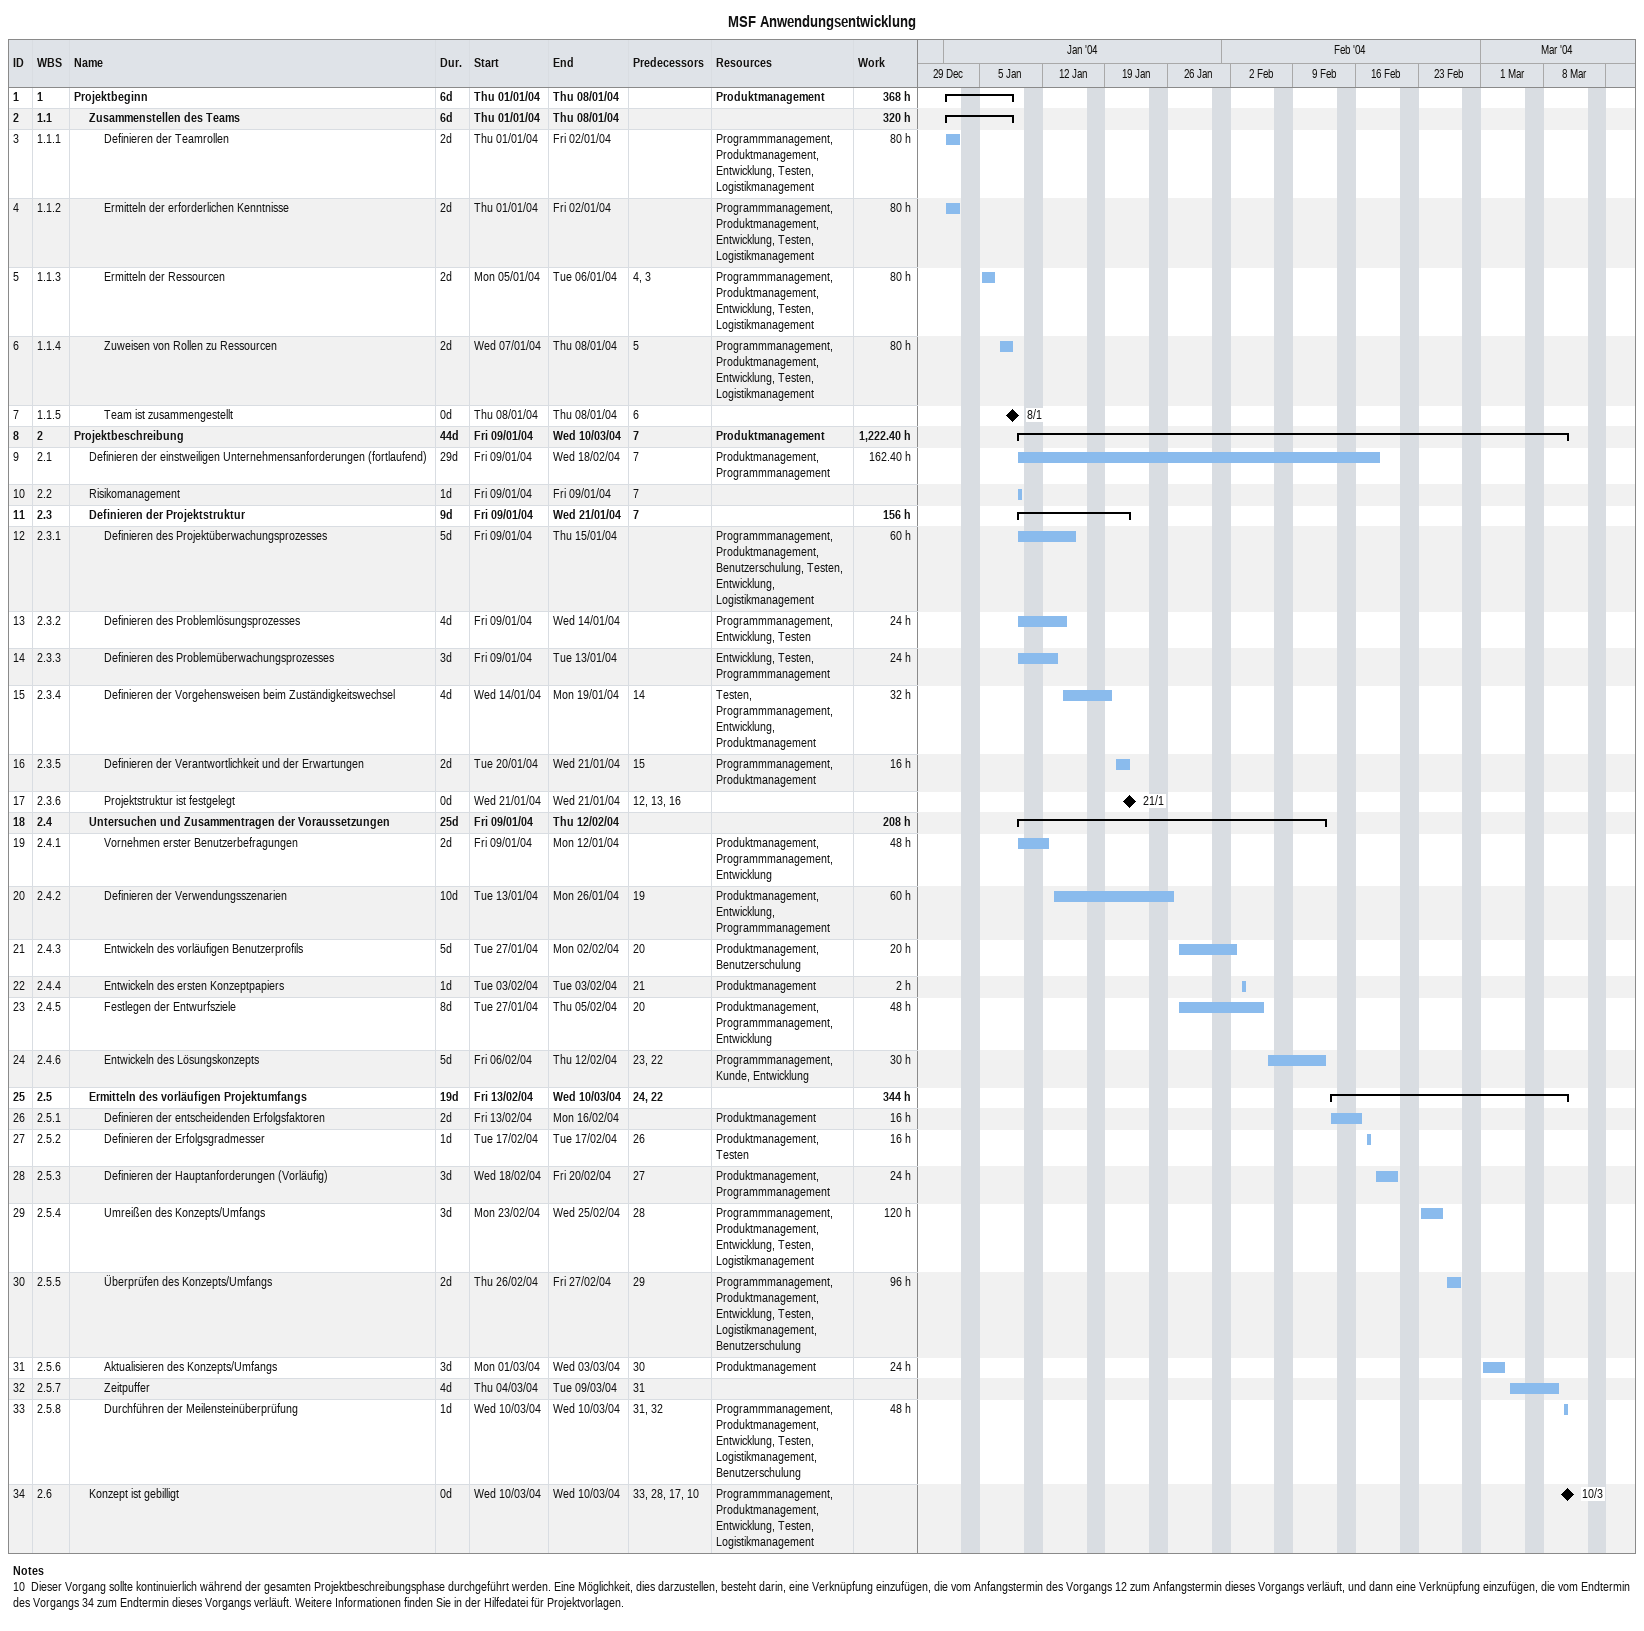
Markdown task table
MSF Anwendungsentwicklung

| ID | WBS | Task | Duration | Start | Finish | Predecessors | Resources | Work (h) |
|---|---|---|---|---|---|---|---|---|
| 1 | 1 | **Projektbeginn** | 6d | 2004-01-01 | 2004-01-08 |  | Produktmanagement | 368 |
| 2 | 1.1 | **Zusammenstellen des Teams** | 6d | 2004-01-01 | 2004-01-08 |  |  | 320 |
| 3 | 1.1.1 | Definieren der Teamrollen | 2d | 2004-01-01 | 2004-01-02 |  | Programmmanagement, Produktmanagement, Entwicklung, Testen, Logistikmanagement | 80 |
| 4 | 1.1.2 | Ermitteln der erforderlichen Kenntnisse | 2d | 2004-01-01 | 2004-01-02 |  | Programmmanagement, Produktmanagement, Entwicklung, Testen, Logistikmanagement | 80 |
| 5 | 1.1.3 | Ermitteln der Ressourcen | 2d | 2004-01-05 | 2004-01-06 | 4, 3 | Programmmanagement, Produktmanagement, Entwicklung, Testen, Logistikmanagement | 80 |
| 6 | 1.1.4 | Zuweisen von Rollen zu Ressourcen | 2d | 2004-01-07 | 2004-01-08 | 5 | Programmmanagement, Produktmanagement, Entwicklung, Testen, Logistikmanagement | 80 |
| 7 | 1.1.5 | Team ist zusammengestellt | 0d | 2004-01-08 | 2004-01-08 | 6 |  |  |
| 8 | 2 | **Projektbeschreibung** | 44d | 2004-01-09 | 2004-03-10 | 7 | Produktmanagement | 1222.40 |
| 9 | 2.1 | Definieren der einstweiligen Unternehmensanforderungen (fortlaufend) | 29d | 2004-01-09 | 2004-02-18 | 7 | Produktmanagement, Programmmanagement | 162.40 |
| 10 | 2.2 | Risikomanagement | 1d | 2004-01-09 | 2004-01-09 | 7 |  |  |
| 11 | 2.3 | **Definieren der Projektstruktur** | 9d | 2004-01-09 | 2004-01-21 | 7 |  | 156 |
| 12 | 2.3.1 | Definieren des Projektüberwachungsprozesses | 5d | 2004-01-09 | 2004-01-15 |  | Programmmanagement, Produktmanagement, Benutzerschulung, Testen, Entwicklung, Logistikmanagement | 60 |
| 13 | 2.3.2 | Definieren des Problemlösungsprozesses | 4d | 2004-01-09 | 2004-01-14 |  | Programmmanagement, Entwicklung, Testen | 24 |
| 14 | 2.3.3 | Definieren des Problemüberwachungsprozesses | 3d | 2004-01-09 | 2004-01-13 |  | Entwicklung, Testen, Programmmanagement | 24 |
| 15 | 2.3.4 | Definieren der Vorgehensweisen beim Zuständigkeitswechsel | 4d | 2004-01-14 | 2004-01-19 | 14 | Testen, Programmmanagement, Entwicklung, Produktmanagement | 32 |
| 16 | 2.3.5 | Definieren der Verantwortlichkeit und der Erwartungen | 2d | 2004-01-20 | 2004-01-21 | 15 | Programmmanagement, Produktmanagement | 16 |
| 17 | 2.3.6 | Projektstruktur ist festgelegt | 0d | 2004-01-21 | 2004-01-21 | 12, 13, 16 |  |  |
| 18 | 2.4 | **Untersuchen und Zusammentragen der Voraussetzungen** | 25d | 2004-01-09 | 2004-02-12 |  |  | 208 |
| 19 | 2.4.1 | Vornehmen erster Benutzerbefragungen | 2d | 2004-01-09 | 2004-01-12 |  | Produktmanagement, Programmmanagement, Entwicklung | 48 |
| 20 | 2.4.2 | Definieren der Verwendungsszenarien | 10d | 2004-01-13 | 2004-01-26 | 19 | Produktmanagement, Entwicklung, Programmmanagement | 60 |
| 21 | 2.4.3 | Entwickeln des vorläufigen Benutzerprofils | 5d | 2004-01-27 | 2004-02-02 | 20 | Produktmanagement, Benutzerschulung | 20 |
| 22 | 2.4.4 | Entwickeln des ersten Konzeptpapiers | 1d | 2004-02-03 | 2004-02-03 | 21 | Produktmanagement | 2 |
| 23 | 2.4.5 | Festlegen der Entwurfsziele | 8d | 2004-01-27 | 2004-02-05 | 20 | Produktmanagement, Programmmanagement, Entwicklung | 48 |
| 24 | 2.4.6 | Entwickeln des Lösungskonzepts | 5d | 2004-02-06 | 2004-02-12 | 23, 22 | Programmmanagement, Kunde, Entwicklung | 30 |
| 25 | 2.5 | **Ermitteln des vorläufigen Projektumfangs** | 19d | 2004-02-13 | 2004-03-10 | 24, 22 |  | 344 |
| 26 | 2.5.1 | Definieren der entscheidenden Erfolgsfaktoren | 2d | 2004-02-13 | 2004-02-16 |  | Produktmanagement | 16 |
| 27 | 2.5.2 | Definieren der Erfolgsgradmesser | 1d | 2004-02-17 | 2004-02-17 | 26 | Produktmanagement, Testen | 16 |
| 28 | 2.5.3 | Definieren der Hauptanforderungen (Vorläufig) | 3d | 2004-02-18 | 2004-02-20 | 27 | Produktmanagement, Programmmanagement | 24 |
| 29 | 2.5.4 | Umreißen des Konzepts/Umfangs | 3d | 2004-02-23 | 2004-02-25 | 28 | Programmmanagement, Produktmanagement, Entwicklung, Testen, Logistikmanagement | 120 |
| 30 | 2.5.5 | Überprüfen des Konzepts/Umfangs | 2d | 2004-02-26 | 2004-02-27 | 29 | Programmmanagement, Produktmanagement, Entwicklung, Testen, Logistikmanagement, Benutzerschulung | 96 |
| 31 | 2.5.6 | Aktualisieren des Konzepts/Umfangs | 3d | 2004-03-01 | 2004-03-03 | 30 | Produktmanagement | 24 |
| 32 | 2.5.7 | Zeitpuffer | 4d | 2004-03-04 | 2004-03-09 | 31 |  |  |
| 33 | 2.5.8 | Durchführen der Meilensteinüberprüfung | 1d | 2004-03-10 | 2004-03-10 | 31, 32 | Programmmanagement, Produktmanagement, Entwicklung, Testen, Logistikmanagement, Benutzerschulung | 48 |
| 34 | 2.6 | Konzept ist gebilligt | 0d | 2004-03-10 | 2004-03-10 | 33, 28, 17, 10 | Programmmanagement, Produktmanagement, Entwicklung, Testen, Logistikmanagement |  |

Notes
- 10: Dieser Vorgang sollte kontinuierlich während der gesamten Projektbeschreibungsphase durchgeführt werden. Eine Möglichkeit, dies darzustellen, besteht darin, eine Verknüpfung einzufügen, die vom Anfangstermin des Vorgangs 12 zum Anfangstermin dieses Vorgangs verläuft, und dann eine Verknüpfung einzufügen, die vom Endtermin des Vorgangs 34 zum Endtermin dieses Vorgangs verläuft. Weitere Informationen finden Sie in der Hilfedatei für Projektvorlagen.
